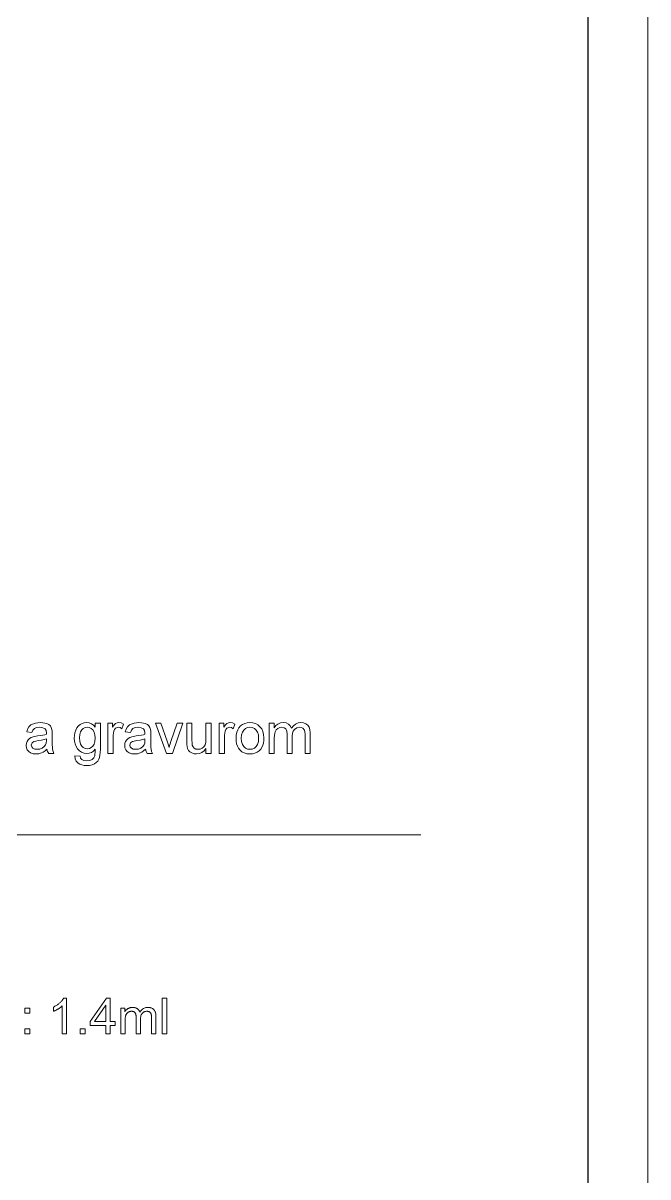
# Model space of a CAD drawing. Extents: x -99 to 297, y 0 to 529.
# Drawn here: x 244.6 to 297, y 197.6 to 294.3 of the extents above; entities that cross this region are included whole.
import ezdxf

# ---------------------------------------------------------------- set-up
doc = ezdxf.new("R2010")
doc.units = 0

msp = doc.modelspace()

# ---------------------------------------------------------------- linework, layer by layer
at = {"color": 7, "lineweight": 13}
msp.add_line((297, 0), (297, 420), dxfattribs=at)
at = {"color": 7, "lineweight": 30}
msp.add_line((292, 5), (292, 415), dxfattribs=at)
at = {"color": 7, "lineweight": 18}
msp.add_line((193.891, 226.29), (277.974, 226.29), dxfattribs=at)
at = {"color": 7, "lineweight": 13}
for points in [[(246.626, 233.462), (246.465, 233.334), (246.312, 233.233), (246.166, 233.161), (245.946, 233.095), (245.71, 233.073), (245.462, 233.096), (245.256, 233.163), (245.092, 233.276), (244.972, 233.423), (244.9, 233.596), (244.876, 233.793), (244.896, 233.97), (244.957, 234.13), (245.051, 234.268), (245.171, 234.375), (245.311, 234.457), (245.469, 234.516), (245.621, 234.548), (245.836, 234.579), (246.07, 234.612), (246.272, 234.647), (246.44, 234.685), (246.575, 234.726), (246.577, 234.83), (246.548, 235.038), (246.461, 235.174), (246.265, 235.275), (245.994, 235.309), (245.741, 235.285), (245.566, 235.213), (245.446, 235.079), (245.362, 234.872), (244.924, 234.92), (245, 235.163), (245.114, 235.354), (245.276, 235.501), (245.496, 235.609), (245.672, 235.659), (245.865, 235.688), (246.076, 235.698), (246.28, 235.69), (246.457, 235.664), (246.607, 235.621), (246.784, 235.534), (246.907, 235.427), (246.989, 235.295), (247.042, 235.132), (247.058, 234.98), (247.063, 234.749), (247.063, 234.206), (247.066, 233.87), (247.076, 233.622), (247.092, 233.461), (247.136, 233.288), (247.209, 233.122), (246.771, 233.122), (246.678, 233.28)], [(248.959, 232.927), (249.396, 232.879), (249.445, 232.717), (249.538, 232.605), (249.723, 232.519), (249.965, 232.49), (250.224, 232.519), (250.415, 232.605), (250.548, 232.744), (250.63, 232.929), (250.648, 233.044), (250.658, 233.222), (250.66, 233.462), (250.515, 233.313), (250.352, 233.207), (250.173, 233.143), (249.977, 233.122), (249.737, 233.145), (249.525, 233.215), (249.343, 233.333), (249.189, 233.497), (249.067, 233.693), (248.98, 233.909), (248.928, 234.143), (248.91, 234.396), (248.924, 234.63), (248.966, 234.852), (249.035, 235.061), (249.131, 235.249), (249.252, 235.406), (249.398, 235.532), (249.565, 235.624), (249.751, 235.68), (249.955, 235.698), (250.16, 235.674), (250.345, 235.601), (250.512, 235.479), (250.66, 235.309), (250.66, 235.65), (251.098, 235.65), (251.098, 233.467), (251.09, 233.194), (251.068, 232.964), (251.03, 232.777), (250.978, 232.632), (250.882, 232.48), (250.755, 232.35), (250.598, 232.244), (250.411, 232.164), (250.197, 232.117), (249.957, 232.101), (249.742, 232.114), (249.549, 232.152), (249.377, 232.217), (249.227, 232.307), (249.074, 232.467), (248.984, 232.674)], [(249.348, 234.426), (249.368, 234.137), (249.431, 233.905), (249.535, 233.73), (249.67, 233.608), (249.826, 233.535), (250.003, 233.511), (250.179, 233.535), (250.335, 233.608), (250.471, 233.729), (250.576, 233.902), (250.639, 234.129), (250.66, 234.412), (250.639, 234.685), (250.574, 234.908), (250.465, 235.083), (250.327, 235.209), (250.17, 235.284), (249.996, 235.309), (249.825, 235.285), (249.672, 235.21), (249.537, 235.087), (249.432, 234.914), (249.369, 234.694)], [(251.73, 233.122), (251.73, 235.65), (252.119, 235.65), (252.119, 235.312), (252.251, 235.508), (252.373, 235.623), (252.496, 235.679), (252.631, 235.698), (252.835, 235.668), (253.042, 235.578), (252.902, 235.187), (252.758, 235.279), (252.614, 235.309), (252.382, 235.223), (252.293, 235.12), (252.234, 234.983), (252.197, 234.823), (252.175, 234.653), (252.167, 234.473), (252.167, 233.122)], [(254.889, 233.462), (254.729, 233.334), (254.575, 233.233), (254.43, 233.161), (254.209, 233.095), (253.973, 233.073), (253.726, 233.096), (253.52, 233.163), (253.355, 233.276), (253.235, 233.423), (253.163, 233.596), (253.139, 233.793), (253.16, 233.97), (253.221, 234.13), (253.315, 234.268), (253.435, 234.375), (253.575, 234.457), (253.733, 234.516), (253.885, 234.548), (254.1, 234.579), (254.334, 234.612), (254.535, 234.647), (254.704, 234.685), (254.839, 234.726), (254.841, 234.83), (254.812, 235.038), (254.725, 235.174), (254.529, 235.275), (254.257, 235.309), (254.005, 235.285), (253.829, 235.213), (253.71, 235.079), (253.626, 234.872), (253.188, 234.92), (253.264, 235.163), (253.378, 235.354), (253.539, 235.501), (253.76, 235.609), (253.935, 235.659), (254.129, 235.688), (254.339, 235.698), (254.544, 235.69), (254.721, 235.664), (254.87, 235.621), (255.048, 235.534), (255.171, 235.427), (255.253, 235.295), (255.306, 235.132), (255.322, 234.98), (255.327, 234.749), (255.327, 234.206), (255.33, 233.87), (255.34, 233.622), (255.356, 233.461), (255.4, 233.288), (255.473, 233.122), (255.035, 233.122), (254.942, 233.28)], [(256.633, 233.122), (255.716, 235.65), (256.179, 235.65), (256.699, 234.136), (256.755, 233.97), (256.808, 233.8), (256.858, 233.626), (256.901, 233.768), (256.953, 233.929), (257.015, 234.107), (257.538, 235.65), (258.001, 235.65), (257.145, 233.122)], [(259.945, 233.122), (259.945, 233.521), (259.79, 233.325), (259.61, 233.185), (259.404, 233.101), (259.172, 233.073), (258.965, 233.095), (258.771, 233.159), (258.608, 233.255), (258.493, 233.373), (258.416, 233.517), (258.366, 233.69), (258.347, 233.853), (258.341, 234.089), (258.341, 235.65), (258.778, 235.65), (258.778, 234.266), (258.785, 233.988), (258.804, 233.819), (258.866, 233.67), (258.972, 233.557), (259.115, 233.486), (259.288, 233.462), (259.471, 233.486), (259.642, 233.56), (259.783, 233.675), (259.876, 233.825), (259.928, 234.031), (259.945, 234.313), (259.945, 235.65), (260.382, 235.65), (260.382, 233.122)], [(261.063, 233.122), (261.063, 235.65), (261.452, 235.65), (261.452, 235.312), (261.585, 235.508), (261.707, 235.623), (261.829, 235.679), (261.964, 235.698), (262.168, 235.668), (262.376, 235.578), (262.236, 235.187), (262.091, 235.279), (261.947, 235.309), (261.715, 235.223), (261.627, 235.12), (261.567, 234.983), (261.53, 234.823), (261.508, 234.653), (261.501, 234.473), (261.501, 233.122)], [(262.473, 234.386), (262.488, 234.65), (262.534, 234.886), (262.611, 235.093), (262.719, 235.27), (262.857, 235.419), (263.027, 235.541), (263.214, 235.628), (263.418, 235.681), (263.641, 235.698), (263.886, 235.677), (264.107, 235.613), (264.306, 235.507), (264.48, 235.359), (264.623, 235.173), (264.725, 234.955), (264.786, 234.704), (264.806, 234.421), (264.797, 234.192), (264.77, 233.988), (264.725, 233.81), (264.662, 233.658), (264.551, 233.487), (264.411, 233.343), (264.242, 233.227), (264.053, 233.142), (263.853, 233.09), (263.641, 233.073), (263.392, 233.094), (263.168, 233.158), (262.969, 233.263), (262.795, 233.411), (262.679, 233.558), (262.589, 233.729), (262.524, 233.924), (262.486, 234.143)], [(262.91, 234.386), (262.933, 234.103), (263.003, 233.872), (263.118, 233.693), (263.268, 233.565), (263.443, 233.488), (263.641, 233.462), (263.837, 233.488), (264.011, 233.565), (264.161, 233.694), (264.276, 233.875), (264.345, 234.111), (264.369, 234.4), (264.345, 234.675), (264.276, 234.901), (264.16, 235.079), (264.009, 235.207), (263.836, 235.284), (263.641, 235.309), (263.443, 235.284), (263.268, 235.207), (263.118, 235.08), (263.003, 234.901), (262.933, 234.67)], [(265.244, 233.122), (265.244, 235.65), (265.681, 235.65), (265.681, 235.269), (265.816, 235.444), (265.989, 235.58), (266.194, 235.669), (266.425, 235.698), (266.674, 235.668), (266.874, 235.577), (267.022, 235.432), (267.12, 235.239), (267.282, 235.44), (267.468, 235.583), (267.676, 235.669), (267.907, 235.698), (268.141, 235.675), (268.336, 235.606), (268.491, 235.49), (268.604, 235.327), (268.672, 235.114), (268.695, 234.851), (268.695, 233.122), (268.257, 233.122), (268.257, 234.696), (268.247, 234.914), (268.216, 235.061), (268.065, 235.241), (267.945, 235.292), (267.807, 235.309), (267.563, 235.266), (267.364, 235.134), (267.266, 234.994), (267.208, 234.807), (267.188, 234.573), (267.188, 233.122), (266.751, 233.122), (266.751, 234.745), (266.724, 234.992), (266.646, 235.168), (266.509, 235.274), (266.305, 235.309), (266.131, 235.286), (265.972, 235.215), (265.84, 235.099), (265.75, 234.94), (265.712, 234.801), (265.689, 234.627), (265.681, 234.418), (265.681, 233.122)], [(246.577, 234.337), (246.401, 234.284), (246.175, 234.236), (245.898, 234.194), (245.679, 234.158), (245.535, 234.118), (245.371, 233.995), (245.313, 233.815), (245.344, 233.677), (245.439, 233.563), (245.594, 233.487), (245.807, 233.462), (246.033, 233.488), (246.234, 233.566), (246.396, 233.684), (246.508, 233.832), (246.558, 233.987), (246.575, 234.201)], [(254.841, 234.337), (254.665, 234.284), (254.438, 234.236), (254.162, 234.194), (253.943, 234.158), (253.799, 234.118), (253.635, 233.995), (253.577, 233.815), (253.608, 233.677), (253.703, 233.563), (253.857, 233.487), (254.071, 233.462), (254.297, 233.488), (254.497, 233.566), (254.659, 233.684), (254.772, 233.832), (254.822, 233.987), (254.839, 234.201)], [(244.756, 211.359), (244.756, 211.778), (245.176, 211.778), (245.176, 211.359)], [(248.268, 209.605), (247.899, 209.605), (247.899, 211.952), (247.872, 211.927), (247.843, 211.901), (247.812, 211.876), (247.78, 211.851), (247.746, 211.825), (247.71, 211.8), (247.673, 211.774), (247.634, 211.749), (247.593, 211.724), (247.551, 211.698), (247.508, 211.674), (247.466, 211.65), (247.425, 211.628), (247.385, 211.607), (247.346, 211.587), (247.307, 211.569), (247.27, 211.552), (247.233, 211.536), (247.198, 211.521), (247.163, 211.508), (247.163, 211.864), (247.224, 211.894), (247.283, 211.925), (247.341, 211.957), (247.398, 211.99), (247.452, 212.025), (247.506, 212.061), (247.557, 212.098), (247.607, 212.136), (247.656, 212.175), (247.703, 212.216), (247.748, 212.257), (247.79, 212.298), (247.83, 212.339), (247.866, 212.379), (247.901, 212.42), (247.932, 212.46), (247.961, 212.499), (247.987, 212.539), (248.01, 212.578), (248.03, 212.617), (248.268, 212.617)], [(251.556, 209.605), (251.556, 210.323), (250.255, 210.323), (250.255, 210.661), (251.624, 212.605), (251.925, 212.605), (251.925, 210.661), (252.33, 210.661), (252.33, 210.323), (251.925, 210.323), (251.925, 209.605)], [(251.556, 210.661), (251.556, 212.014), (250.617, 210.661)], [(252.809, 209.605), (252.809, 211.778), (253.138, 211.778), (253.138, 211.473), (253.159, 211.505), (253.182, 211.535), (253.206, 211.563), (253.231, 211.591), (253.257, 211.617), (253.285, 211.642), (253.315, 211.666), (253.345, 211.689), (253.377, 211.71), (253.41, 211.73), (253.445, 211.749), (253.48, 211.765), (253.517, 211.78), (253.554, 211.792), (253.592, 211.803), (253.631, 211.812), (253.671, 211.819), (253.712, 211.823), (253.754, 211.826), (253.797, 211.827), (253.845, 211.826), (253.89, 211.823), (253.934, 211.818), (253.976, 211.811), (254.017, 211.802), (254.056, 211.791), (254.093, 211.778), (254.128, 211.763), (254.161, 211.746), (254.193, 211.727), (254.223, 211.706), (254.251, 211.684), (254.278, 211.66), (254.302, 211.634), (254.325, 211.607), (254.346, 211.578), (254.365, 211.548), (254.382, 211.515), (254.397, 211.482), (254.411, 211.447), (254.464, 211.519), (254.52, 211.584), (254.58, 211.641), (254.642, 211.69), (254.708, 211.732), (254.776, 211.766), (254.848, 211.793), (254.923, 211.812), (255.001, 211.823), (255.082, 211.827), (255.145, 211.825), (255.206, 211.82), (255.263, 211.811), (255.317, 211.799), (255.368, 211.783), (255.417, 211.763), (255.462, 211.74), (255.504, 211.713), (255.543, 211.682), (255.58, 211.648), (255.613, 211.61), (255.642, 211.569), (255.668, 211.523), (255.691, 211.474), (255.71, 211.421), (255.726, 211.364), (255.738, 211.303), (255.747, 211.238), (255.752, 211.169), (255.754, 211.097), (255.754, 209.605), (255.387, 209.605), (255.387, 210.974), (255.387, 211.017), (255.386, 211.057), (255.384, 211.095), (255.381, 211.131), (255.378, 211.164), (255.374, 211.195), (255.37, 211.223), (255.364, 211.248), (255.358, 211.271), (255.351, 211.292), (255.344, 211.311), (255.335, 211.33), (255.325, 211.347), (255.313, 211.364), (255.301, 211.38), (255.287, 211.395), (255.273, 211.41), (255.257, 211.423), (255.24, 211.436), (255.221, 211.449), (255.202, 211.46), (255.182, 211.47), (255.162, 211.479), (255.141, 211.487), (255.119, 211.493), (255.097, 211.499), (255.074, 211.503), (255.05, 211.506), (255.025, 211.507), (255, 211.508), (254.955, 211.507), (254.912, 211.502), (254.87, 211.494), (254.83, 211.484), (254.791, 211.47), (254.753, 211.453), (254.718, 211.433), (254.684, 211.41), (254.651, 211.385), (254.62, 211.356), (254.591, 211.323), (254.565, 211.287), (254.543, 211.248), (254.523, 211.204), (254.506, 211.157), (254.493, 211.107), (254.482, 211.052), (254.474, 210.994), (254.47, 210.933), (254.468, 210.868), (254.468, 209.605), (254.1, 209.605), (254.1, 211.017), (254.099, 211.065), (254.096, 211.11), (254.092, 211.153), (254.086, 211.194), (254.078, 211.232), (254.068, 211.267), (254.056, 211.301), (254.042, 211.331), (254.027, 211.359), (254.01, 211.385), (253.991, 211.409), (253.969, 211.429), (253.946, 211.448), (253.92, 211.464), (253.891, 211.477), (253.861, 211.488), (253.828, 211.497), (253.793, 211.503), (253.755, 211.507), (253.715, 211.508), (253.684, 211.507), (253.654, 211.505), (253.624, 211.501), (253.595, 211.495), (253.566, 211.488), (253.537, 211.479), (253.509, 211.468), (253.482, 211.456), (253.454, 211.442), (253.428, 211.426), (253.402, 211.409), (253.378, 211.39), (253.355, 211.37), (253.334, 211.349), (253.314, 211.325), (253.296, 211.301), (253.279, 211.274), (253.263, 211.247), (253.249, 211.218), (253.236, 211.187), (253.225, 211.154), (253.215, 211.118), (253.206, 211.08), (253.198, 211.038), (253.192, 210.994), (253.187, 210.948), (253.182, 210.898), (253.179, 210.846), (253.178, 210.79), (253.177, 210.732), (253.177, 209.605)], [(256.292, 209.605), (256.292, 212.605), (256.66, 212.605), (256.66, 209.605)], [(244.756, 209.605), (244.756, 210.024), (245.176, 210.024), (245.176, 209.605)], [(249.418, 209.605), (249.418, 210.024), (249.837, 210.024), (249.837, 209.605)]]:
    msp.add_lwpolyline(points, close=True, dxfattribs=at)

doc.saveas('drawing.dxf')
